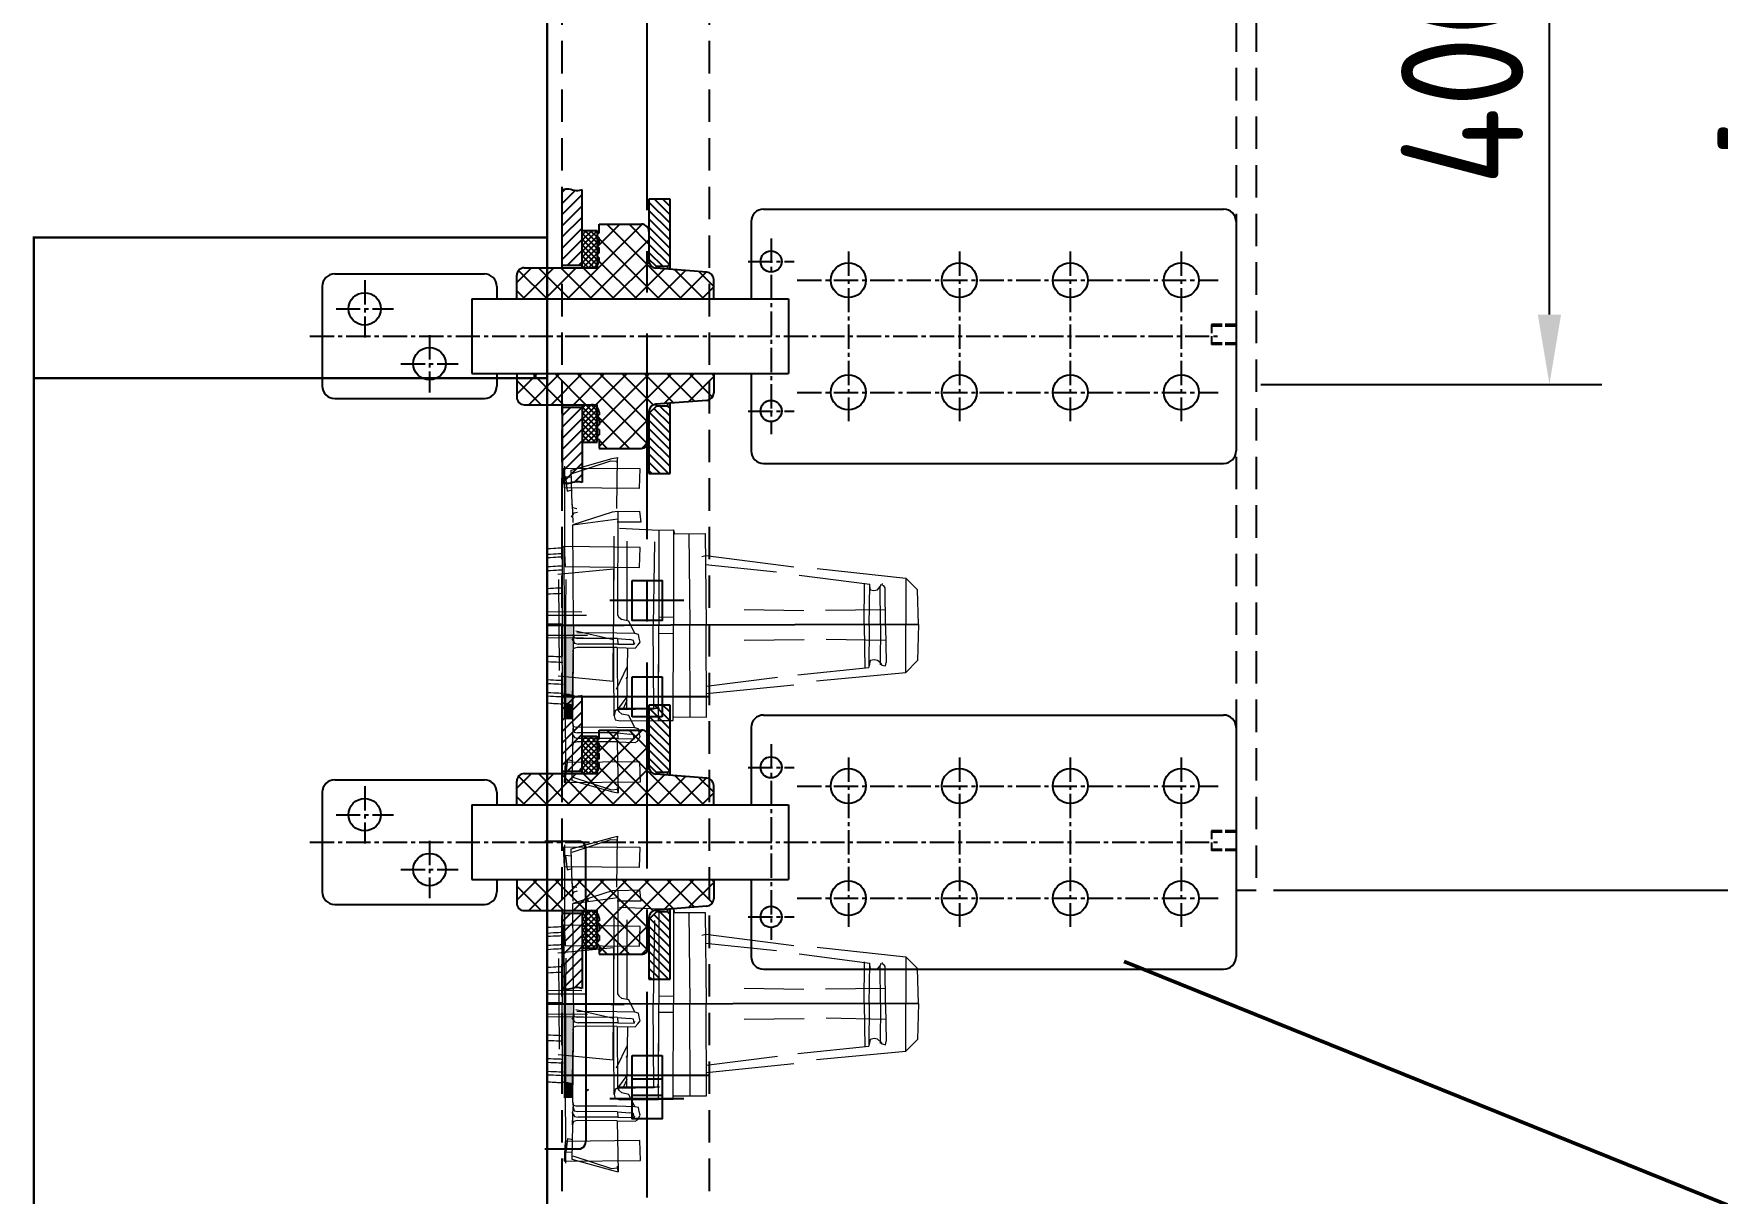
# Model space of a CAD drawing. Header units: millimetres. Extents: x 226184 to 236274, y -181921 to -175474.
# Drawn here: x 231008 to 231683, y -177321 to -176856 of the extents above; entities that cross this region are included whole.
import ezdxf

# ---------------------------------------------------------------- set-up
doc = ezdxf.new("R2010")
doc.units = ezdxf.units.MM
doc.header["$LTSCALE"] = 13
for name, pattern in [('ACAD_ISO02W100', [15, 12, -3]), ('CENTER', [50.8, 31.75, -6.35, 6.35, -6.35]), ('CENTER2', [1.125, 0.75, -0.125, 0.125, -0.125]), ('CENTERX2', [101.6, 63.5, -12.7, 12.7, -12.7]), ('DASHED', [0.75, 0.5, -0.25])]:
    doc.linetypes.add(name, pattern=pattern)
doc.layers.get('0').update_dxf_attribs({"color": 1, "linetype": 'CENTER'})
for name, color, linetype in [('1', 4, 'Continuous'), ('4虚线层', 6, 'DASHED'), ('C00-00-00', 7, 'Continuous'), ('DAS', 3, 'ACAD_ISO02W100'), ('PDF_几何图形', 7, 'Continuous'), ('中心线', 1, 'CENTER2'), ('尺寸线', 3, 'Continuous'), ('粗实线', 4, 'Continuous'), ('细实线', 2, 'Continuous')]:
    doc.layers.add(name, color=color, linetype=linetype)
doc.layers.add('2细实线', color=3, linetype='Continuous', lineweight=20)
doc.styles.get("Standard").update_dxf_attribs({"font": 'gbenor.shx', "bigfont": 'gbcbig.shx'})
doc.dimstyles.new('英寸 1-10', dxfattribs={"dimscale": 14, "dimtxt": 3.5, "dimasz": 2, "dimexe": 1.5, "dimexo": 0.5, "dimgap": 0.5, "dimtad": 1, "dimtoh": 1, "dimdec": 1, "dimdsep": 46, "dimtxsty": 'Standard', "dimcen": 2.5, "dimclrd": 3, "dimclre": 3, "dimclrt": 3, "dimadec": 0, "dimazin": 2, "dimtfac": 1, "dimtdec": 1, "dimtmove": 0, "dimatfit": 2, "dimfxl": 1, "dimarcsym": 0})

# ---------------------------------------------------------------- blocks, each defined once
blk = doc.blocks.new('qecweqw')
at = {"layer": 'C00-00-00'}
h = blk.add_hatch(color=256, dxfattribs=at)
h.dxf.hatch_style = 2
h.paths.add_polyline_path([(142974.3, -156956.21), (142974.35, -156987.54), (142977.81, -156988.34)])
h = blk.add_hatch(color=256, dxfattribs=at)
h.dxf.hatch_style = 2
h.paths.add_polyline_path([(142974.3, -156956.21), (142977.76, -156957.01), (142977.81, -156988.34)])
h = blk.add_hatch(color=256, dxfattribs=at)
h.dxf.hatch_style = 2
h.paths.add_polyline_path([(142974.35, -156987.54), (142974.46, -156993.4), (142977.22, -156994.03)])
h = blk.add_hatch(color=256, dxfattribs=at)
h.dxf.hatch_style = 2
h.paths.add_polyline_path([(142974.35, -156987.54), (142977.81, -156988.34), (142977.22, -156994.03)])
h = blk.add_hatch(color=256, dxfattribs=at)
h.dxf.hatch_style = 2
h.paths.add_polyline_path([(142974.46, -156993.4), (142977.22, -156994.03), (142974.3, -156994.09)])
at = {"color": 2, "linetype": 'ByBlock', "lineweight": 18}
blk.add_line((142967.45, -156925.7), (142967.45, -156987.68), dxfattribs=at)
blk.add_line((143116.33, -156956.23), (142967.45, -156956.54))
at = {"layer": '1', "color": 1, "linetype": 'CENTERX2', "lineweight": -3, "ltscale": 0.1}
blk.add_line((143032.45, -156985.23), (142973.45, -156985.23), dxfattribs=at)
at = {"layer": 'C00-00-00', "lineweight": 0}
for points in [[(142977.06, -156894.22), (142993.48, -156889.63), (142995.55, -156889.14), (142995.35, -156891.37)], [(142977.39, -156895.6), (142992.95, -156890.48), (142995.19, -156890.68)], [(142974.5, -156929.82), (142974.5, -156892.64)], [(142977.02, -156897.15), (142974.79, -156896.94), (142975.4, -156902.63), (142977.47, -156902.14)], [(142977.14, -156913.16), (142978.2, -156911.45), (142979.58, -156911.13)], [(142979.26, -156909.74), (142977.71, -156909.38), (142977.39, -156908)], [(142977.39, -156908), (142977.63, -156915.23)], [(142995.69, -156910.89), (142993.45, -156911.11), (142977.71, -156916.21)], [(142995.69, -156910.89), (143004.47, -156910.73), (143004.89, -156915.2), (142995.42, -156915.2)], [(142995.69, -156910.89), (142995.58, -156952.38), (142996.11, -156953.24), (142997.33, -156954.25)], [(142977.92, -156956.32), (142977.71, -156916.21), (142995.74, -156913.82)], [(142996.33, -156917.6), (143012.18, -156918.34), (143018.03, -156918.24), (143018.03, -156956.11)], [(142974.3, -156956.21), (142974.25, -156924.88), (142973.4, -156925.41), (142973.45, -156956.74)], [(142999.41, -156954.73), (142999.52, -156922.7)], [(143018.03, -156918.24), (143018.4, -156919.78), (143030.8, -156919.73), (143031.11, -156956.22)], [(143024.25, -156919.67), (143024.57, -156956.16)], [(142967.45, -156925.7), (142973.4, -156925.41)], [(143029.41, -156928.88), (143030.96, -156928.5), (143066.33, -156933.03)], [(142971.7, -156935.94), (142994.04, -156933.82)], [(142994.04, -156933.82), (142993.93, -156956.37)], [(143068.46, -156936.43), (143096.76, -156940.05)], [(143075.64, -156933.72), (143111.17, -156937.55), (143111.17, -156956.49)], [(143116.33, -156956.23), (143115.91, -156942.29), (143111.17, -156937.55)], [(143096.6, -156940.74), (143096.97, -156942.29), (143098.35, -156942.61), (143099.89, -156942.23), (143100.9, -156941.01)], [(143101.76, -156940.48), (143101.06, -156940.32), (143100.9, -156941.01)], [(143103.08, -156956.81), (143102.98, -156941.49), (143102.45, -156940.64), (143101.76, -156940.48)], [(142981.27, -156951.27), (142967.45, -156951.11)], [(143070.26, -156950.69), (143046.33, -156950.26)], [(143103.14, -156950.27), (143079.04, -156950.53)], [(142967.45, -156952.4), (142983.18, -156952.44)], [(142974.3, -156956.21), (142974.35, -156987.54), (142973.5, -156988.08), (142973.45, -156956.74)], [(142977.92, -156956.32), (142977.22, -156994.03), (142974.3, -156994.09), (142974.3, -156956.21)], [(142977.92, -156956.32), (142977.59, -156995.58), (142977.97, -156997.12), (142979.35, -156997.44)], [(142996.43, -156989.73), (142994.72, -156990.79), (142994.24, -156992.87), (142994.62, -156994.41), (142996.69, -156994.89), (143012.01, -156994.78), (143017.86, -156994.68), (143018.03, -156956.11)], [(142995.47, -156965.47), (142995.58, -156990.26), (143010.2, -156989.99), (143011.75, -156989.62), (143012.07, -156988.24), (143012.17, -156956.22)], [(143002.6, -156959.83), (143000.1, -156954.88), (142997.33, -156954.25)], [(143018.18, -156993.29), (143031.27, -156993.4), (143031.11, -156956.22)], [(143075.42, -156978.83), (143111.17, -156975.43), (143111.17, -156956.49)], [(143116.33, -156956.23), (143115.9, -156970.69), (143111.17, -156975.43)], [(142967.45, -156960.49), (142983.5, -156960.52)], [(142981.8, -156961.59), (142967.45, -156961.74)], [(142974.73, -156960.68), (142974.72, -156989.09)], [(142977.33, -156962.01), (142978.4, -156963.71), (142979.78, -156964.03)], [(142979.46, -156965.42), (142977.92, -156965.79), (142977.6, -156967.17)], [(142977.81, -156959.94), (142978.18, -156961.48), (142979.57, -156961.8)], [(142995.58, -156961.85), (142995.79, -156964.09)], [(142995.58, -156961.85), (142995.79, -156964.09)], [(143002.33, -156964.14), (143001.96, -156962.6), (143000.58, -156962.28)], [(143004.73, -156963.24), (143004.35, -156961.69), (143003.98, -156960.15), (143002.6, -156959.83)], [(143002.71, -156965.68), (143003.72, -156964.46), (143004.73, -156963.24)], [(143070.48, -156962.39), (143046.38, -156962.66)], [(143103.19, -156962.66), (143079.25, -156962.23)], [(142995.47, -156965.47), (142995.58, -156990.26), (142996.11, -156991.11), (142997.33, -156992.12)], [(142995.47, -156965.47), (143002.71, -156965.68)], [(142997.81, -156990.05), (142995.58, -156990.26), (142999.35, -156989.67), (142999.78, -156965.74)], [(143101.11, -156971.65), (143099.89, -156970.64), (143098.51, -156970.32), (143096.97, -156970.69), (143096.49, -156972.77)], [(143101.11, -156971.65), (143101.65, -156972.5), (143102.34, -156972.66)], [(143102.34, -156972.66), (143103.03, -156972.82), (143103.35, -156971.44)], [(142971.75, -156976.75), (142993.82, -156978.93)], [(143067.97, -156976.38), (143096.33, -156973.46)], [(142974.62, -156983.24), (142974.77, -157020.42)], [(143031.27, -156983.93), (143066.32, -156980.37)], [(142967.45, -156987.68), (142973.5, -156988.08)], [(143002.6, -156997.71), (143000.1, -156992.76), (142997.33, -156992.12)], [(142977.59, -156995.58), (142977.81, -156997.81), (142978.18, -156999.35), (142979.56, -156999.67)], [(142977.59, -157005.05), (142977.81, -156997.81)], [(143004.72, -157001.11), (143004.35, -156999.57), (143003.98, -156998.03), (143002.6, -156997.71)], [(142977.33, -156999.89), (142978.39, -157001.59), (142979.78, -157001.91)], [(142979.46, -157003.29), (142977.91, -157003.66), (142977.59, -157005.05)], [(142995.47, -157003.34), (143002.7, -157003.56)], [(143002.33, -157002.02), (143001.96, -157000.47), (143000.57, -157000.15)], [(143002.7, -157003.56), (143003.55, -157003.03), (143004.72, -157001.11)], [(142977.27, -157015.9), (142975.04, -157016.11), (142975.63, -157010.42), (142977.7, -157010.9)], [(142977.33, -157018.82), (142993.76, -157023.35), (142995.84, -157023.82), (142995.63, -157021.59)], [(142977.65, -157017.44), (142993.23, -157022.49), (142995.47, -157022.28)]]:
    blk.add_lwpolyline(points, dxfattribs=at)
for points in [[(142973.97, -156893.49), (143004.61, -156893.57), (143004.33, -156901.66), (142974.38, -156901.41)], [(142974.57, -156932.97), (143004.36, -156933.29), (143004.73, -156925.36), (142974.25, -156924.88)], [(142974.24, -157019.57), (143004.88, -157019.36), (143004.56, -157011.27), (142974.61, -157011.64)]]:
    blk.add_lwpolyline(points, close=True, dxfattribs=at)
for points in [[(142995.27, -156909.62), (142995.27, -156909.62), (142995.55, -156889.14), (142995.55, -156889.14)], [(142977.39, -156908), (142977.39, -156908), (142977.06, -156894.22), (142977.06, -156894.22)], [(142994.15, -156920.73), (142994.15, -156920.73), (142993.93, -156956.37), (142993.93, -156956.37)], [(143010.37, -156923.02), (143010.37, -156923.02), (143009.94, -156956.43), (143009.94, -156956.43)], [(143012.12, -156924.88), (143012.12, -156924.88), (143012.17, -156956.22), (143012.17, -156956.22)], [(143012.18, -156918.34), (143012.18, -156918.34), (143012.17, -156956.22), (143012.17, -156956.22)], [(142967.45, -156925.7), (142971.03, -156925.53), (142973.4, -156925.41), (142973.4, -156925.41)], [(142967.45, -156928.02), (142971.15, -156927.8), (142973.61, -156927.65), (142973.61, -156927.65)], [(142967.45, -156929.32), (142970.97, -156929.14), (142973.29, -156929.03), (142973.29, -156929.03)], [(142967.45, -156932.93), (142970.91, -156932.76), (142973.19, -156932.65), (142973.19, -156932.65)], [(142967.45, -156934.56), (142971.12, -156934.34), (142973.56, -156934.19), (142973.56, -156934.19)], [(142971.91, -156938.18), (142971.91, -156938.18), (142972.22, -156974.67), (142972.22, -156974.67)], [(142974.83, -156938.13), (142974.83, -156938.13), (142974.46, -156974.46), (142974.46, -156974.46)], [(143030.85, -156932.12), (143030.85, -156932.12), (143059.31, -156935.05), (143059.31, -156935.05)], [(142967.45, -156941.71), (142970.99, -156941.54), (142973.34, -156941.42), (142973.34, -156941.42)], [(142967.45, -156943.93), (142971.12, -156943.77), (142973.56, -156943.66), (142973.56, -156943.66)], [(143094.47, -156956.28), (143094.47, -156956.28), (143094.68, -156939.57), (143094.68, -156939.57)], [(143096.54, -156956.76), (143096.54, -156956.76), (143096.76, -156940.05), (143096.76, -156940.05)], [(143101.01, -156956.33), (143101.01, -156956.33), (143100.9, -156941.01), (143100.9, -156941.01)], [(143101.76, -156940.48), (143101.76, -156940.48), (143101.92, -156939.79), (143101.92, -156939.79)], [(142973.61, -156956.05), (142973.61, -156956.05), (142970.86, -156956.05), (142967.45, -156956.05)], [(142967.45, -156956.59), (142976.71, -156956.61), (142998.24, -156956.64), (142998.24, -156956.64)], [(142973.45, -156956.74), (142973.45, -156956.74), (142970.78, -156956.74), (142967.45, -156956.74)], [(142993.82, -156978.93), (142993.82, -156978.93), (142993.93, -156956.37), (142993.93, -156956.37)], [(142994.24, -156992.87), (142994.24, -156992.87), (142993.93, -156956.37), (142993.93, -156956.37)], [(143010.2, -156989.99), (143010.2, -156989.99), (143009.94, -156956.43), (143009.94, -156956.43)], [(143012.01, -156994.78), (143012.01, -156994.78), (143012.17, -156956.22), (143012.17, -156956.22)], [(143012.12, -156953.29), (143012.12, -156953.29), (143017.97, -156953.18), (143017.97, -156953.18)], [(143024.73, -156993.35), (143024.73, -156993.35), (143024.57, -156956.16), (143024.57, -156956.16)], [(143094.47, -156956.28), (143094.47, -156956.28), (143094.78, -156973.83), (143094.78, -156973.83)], [(143096.54, -156956.76), (143096.54, -156956.76), (143096.33, -156973.46), (143096.33, -156973.46)], [(143101.01, -156956.33), (143101.01, -156956.33), (143100.96, -156972.34), (143100.96, -156972.34)], [(143103.08, -156956.81), (143103.08, -156956.81), (143103.35, -156971.44), (143103.35, -156971.44)], [(142978.82, -156958.71), (142978.82, -156958.71), (142994.04, -156962.23), (142994.04, -156962.23)], [(142995.37, -156959.62), (142995.37, -156959.62), (142979.35, -156959.56), (142979.35, -156959.56)], [(142995.47, -156965.47), (142995.47, -156965.47), (142979.46, -156965.42), (142979.46, -156965.42)], [(142995.58, -156961.85), (142995.58, -156961.85), (142979.57, -156961.8), (142979.57, -156961.8)], [(142995.79, -156964.09), (142995.79, -156964.09), (142979.78, -156964.03), (142979.78, -156964.03)], [(143002.6, -156959.83), (143002.6, -156959.83), (142995.37, -156959.62), (142995.37, -156959.62)], [(142995.58, -156961.85), (142995.58, -156961.85), (143000.58, -156962.28), (143000.58, -156962.28)], [(142995.79, -156964.09), (142995.79, -156964.09), (143002.33, -156964.14), (143002.33, -156964.14)], [(143002.33, -156964.14), (143002.33, -156964.14), (143002.49, -156963.45), (143002.49, -156963.45)], [(143012.07, -156959.83), (143012.07, -156959.83), (143017.92, -156959.73), (143017.92, -156959.73)], [(142967.45, -156968.85), (142971.09, -156969.02), (142973.5, -156969.14), (142973.5, -156969.14)], [(142967.45, -156971.08), (142971.2, -156971.25), (142973.71, -156971.37), (142973.71, -156971.37)], [(142967.45, -156978.32), (142971.09, -156978.49), (142973.5, -156978.61), (142973.5, -156978.61)], [(142995.26, -156982.17), (142995.26, -156982.17), (142999.57, -156972.97), (142999.57, -156972.97)], [(142999.14, -156977.97), (142999.14, -156977.97), (142999.3, -156977.28), (142999.3, -156977.28)], [(143031.22, -156981.01), (143031.22, -156981.01), (143059.73, -156977.39), (143059.73, -156977.39)], [(142967.45, -156979.85), (142971.29, -156980.03), (142973.87, -156980.15), (142973.87, -156980.15)], [(142967.45, -156983.47), (142971.23, -156983.65), (142973.77, -156983.77), (142973.77, -156983.77)], [(142967.45, -156984.87), (142971.06, -156985.04), (142973.45, -156985.15), (142973.45, -156985.15)], [(142999.78, -156984.67), (142999.78, -156984.67), (142995.58, -156990.26), (142995.58, -156990.26)], [(142967.45, -156987.68), (142971.08, -156987.92), (142973.5, -156988.08), (142973.5, -156988.08)], [(142994.24, -156992.87), (142994.24, -156992.87), (142994.4, -156992.17), (142994.4, -156992.17)], [(142996.43, -156989.73), (142996.43, -156989.73), (143012.44, -156989.78), (143012.44, -156989.78)], [(142999.3, -156986.75), (142999.3, -156986.75), (142997.81, -156990.05), (142997.81, -156990.05)], [(142995.36, -156997.49), (142995.36, -156997.49), (142979.35, -156997.44), (142979.35, -156997.44)], [(143002.6, -156997.71), (143002.6, -156997.71), (142995.36, -156997.49), (142995.36, -156997.49)], [(142977.59, -157005.05), (142977.59, -157005.05), (142977.33, -157018.82), (142977.33, -157018.82)], [(142995.47, -157003.34), (142995.47, -157003.34), (142979.46, -157003.29), (142979.46, -157003.29)], [(142995.57, -156999.73), (142995.57, -156999.73), (142979.56, -156999.67), (142979.56, -156999.67)], [(142995.79, -157001.96), (142995.79, -157001.96), (142979.78, -157001.91), (142979.78, -157001.91)], [(142995.47, -157003.34), (142995.47, -157003.34), (142995.84, -157023.82), (142995.84, -157023.82)], [(142995.57, -156999.73), (142995.57, -156999.73), (142995.79, -157001.96), (142995.79, -157001.96)], [(142995.57, -156999.73), (142995.57, -156999.73), (143000.57, -157000.15), (143000.57, -157000.15)], [(142995.79, -157001.96), (142995.79, -157001.96), (143002.33, -157002.02), (143002.33, -157002.02)], [(143002.33, -157002.02), (143002.33, -157002.02), (143002.49, -157001.32), (143002.49, -157001.32)]]:
    blk.add_open_spline(points, degree=3, dxfattribs=at)
at = {"layer": '粗实线'}
for p, q in [((143001.45, -156977.23), (143013.45, -156977.23)), ((143001.45, -156993.23), (143001.45, -156977.23)), ((143013.45, -156977.23), (143013.45, -156993.23)), ((143013.45, -156993.23), (143001.45, -156993.23))]:
    blk.add_line(p, q, dxfattribs=at)
blk = doc.blocks.new('*D182')
at = {"layer": '2细实线', "color": 3, "linetype": 'ByBlock', "lineweight": -2}
for p, q in [((231505.21, -176596.29), (231768.62, -176596.29)), ((231747.62, -177171.29), (231747.62, -176624.29)), ((231505.21, -177199.29), (231768.62, -177199.29))]:
    blk.add_line(p, q, dxfattribs=at)
at = {"layer": '2细实线', "color": 3, "linetype": 'ByBlock'}
for points in [[(231742.96, -176624.29), (231752.29, -176624.29), (231747.62, -176596.29)], [(231742.96, -177171.29), (231752.29, -177171.29), (231747.62, -177199.29)]]:
    blk.add_solid(points, dxfattribs=at)
at = {"layer": 'Defpoints', "color": 0, "linetype": 'ByBlock'}
for p in [(231498.21, -176596.29), (231747.62, -176596.29), (231498.21, -177199.29)]:
    blk.add_point(p, dxfattribs=at)
at = {"layer": '2细实线', "color": 3, "linetype": 'ByBlock', "insert": (231715.1, -176897.79), "char_height": 49, "attachment_point": 5, "rotation": 90}
blk.add_mtext('603 [23.7]', dxfattribs=at)
blk = doc.blocks.new('*D183')
at = {"layer": '2细实线', "color": 3, "linetype": 'ByBlock', "lineweight": -2}
for p, q in [((231578.7, -176596.29), (231636.86, -176596.29)), ((231615.86, -176968.29), (231615.86, -176624.29)), ((231507.21, -176996.29), (231636.86, -176996.29))]:
    blk.add_line(p, q, dxfattribs=at)
at = {"layer": '2细实线', "color": 3, "linetype": 'ByBlock'}
for points in [[(231611.2, -176624.29), (231620.53, -176624.29), (231615.86, -176596.29)], [(231611.2, -176968.29), (231620.53, -176968.29), (231615.86, -176996.29)]]:
    blk.add_solid(points, dxfattribs=at)
at = {"layer": 'Defpoints', "color": 0, "linetype": 'ByBlock'}
for p in [(231571.7, -176596.29), (231615.86, -176596.29), (231500.21, -176996.29)]:
    blk.add_point(p, dxfattribs=at)
at = {"layer": '2细实线', "color": 3, "linetype": 'ByBlock', "insert": (231583.34, -176796.29), "char_height": 49, "attachment_point": 5, "rotation": 90}
blk.add_mtext('400 [15.7]', dxfattribs=at)

msp = doc.modelspace()

# ---------------------------------------------------------------- hatches: boundary and pattern name
at = {"layer": '尺寸线'}
h = msp.add_hatch(dxfattribs=at)
h.set_pattern_fill('ANSI37', color=1, scale=0.5, angle=-90)
h.set_pattern_definition([(315, (230930.7258, -176845.0583), (1.122532, 1.122532), []), (45, (230930.7258, -176845.0583), (-1.122532, 1.122532), [])])
h.paths.add_polyline_path([(231233.955, -177019.476), (231233.955, -177005.491, 0.2152504), (231231.705, -177004.476), (231227.955, -177004.476), (231227.955, -177019.476)])
h.paths.add_polyline_path([(231233.955, -177005.491), (231233.955, -177004.476), (231231.705, -177004.476, -0.2152504)], flags=17)
h.paths.add_polyline_path([(231231.705, -176949.476, 0.2152504), (231233.955, -176948.46), (231233.955, -176934.476), (231227.955, -176934.476), (231227.955, -176949.476)])
h.paths.add_polyline_path([(231230.767, -176943.503, -1), (231230.766, -176943.383, -1)], flags=16)
h.paths.add_polyline_path([(231233.955, -176949.476), (231233.955, -176948.46, -0.2152504), (231231.705, -176949.476)], flags=17)
h = msp.add_hatch(dxfattribs=at)
h.set_pattern_fill('ANSI37', color=1, scale=0.5, angle=-90)
h.set_pattern_definition([(315, (230930.7258, -177048.0581), (1.122532, 1.122532), []), (45, (230930.7258, -177048.0581), (-1.122532, 1.122532), [])])
h.paths.add_polyline_path([(231233.955, -177222.475), (231233.955, -177208.491, 0.2152504), (231231.705, -177207.475), (231227.955, -177207.475), (231227.955, -177222.475)])
h.paths.add_polyline_path([(231233.955, -177208.491), (231233.955, -177207.475), (231231.705, -177207.475, -0.2152504)], flags=17)
h.paths.add_polyline_path([(231231.705, -177152.475, 0.2152504), (231233.955, -177151.46), (231233.955, -177137.475), (231227.955, -177137.475), (231227.955, -177152.475)])
h.paths.add_polyline_path([(231230.767, -177146.503, -1), (231230.766, -177146.383, -1)], flags=16)
h.paths.add_polyline_path([(231233.955, -177152.475), (231233.955, -177151.46, -0.2152504), (231231.705, -177152.475)], flags=17)
at = {"layer": '细实线'}
h = msp.add_hatch(dxfattribs=at)
h.set_pattern_fill('ANSI31', color=256)
h.set_pattern_definition([(45, (238065.3973, -175937.8208), (-2.245064, 2.245064), [])])
edge = h.paths.add_edge_path()
edge.add_line((231227.955, -176948.476), (231227.955, -176918.245))
edge.add_spline(control_points=[(231227.955, -176918.245), (231227.182, -176918.467), (231225.369, -176918.893), (231222.738, -176917.63), (231220.825, -176917.959), (231219.955, -176918.175)], knot_values=[0.4991349, 0.4991349, 0.4991349, 0.4991349, 2.8491117, 6.0140833, 8.6421988, 8.6421988, 8.6421988, 8.6421988], degree=3, periodic=0)
edge.add_line((231219.955, -176918.175), (231219.955, -176948.476))
edge.add_line((231219.955, -176948.476), (231227.955, -176948.476))
edge = h.paths.add_edge_path()
edge.add_spline(control_points=[(231219.955, -177035.776), (231220.825, -177035.992), (231222.738, -177036.321), (231225.369, -177035.058), (231227.182, -177035.484), (231227.955, -177035.707)], knot_values=[0.4991349, 0.4991349, 0.4991349, 0.4991349, 3.1272504, 6.2922221, 8.6421988, 8.6421988, 8.6421988, 8.6421988], degree=3, periodic=0)
edge.add_line((231227.955, -177035.707), (231227.955, -177005.476))
edge.add_line((231227.955, -177005.476), (231219.955, -177005.476))
edge.add_line((231219.955, -177005.476), (231219.955, -177035.776))
h = msp.add_hatch(dxfattribs=at)
h.set_pattern_fill('ANSI31', color=256, scale=0.75, angle=-90)
h.set_pattern_definition([(315, (238065.3973, -175937.8208), (1.683798, 1.683798), [])])
h.paths.add_polyline_path([(231257.705, -176948.976), (231262.205, -176948.976), (231263.205, -176947.976), (231263.205, -176921.976), (231254.705, -176921.976), (231254.705, -176945.976)])
h.paths.add_polyline_path([(231263.205, -177031.976), (231263.205, -177005.976), (231262.205, -177004.976), (231257.705, -177004.976), (231254.705, -177007.976), (231254.705, -177031.976)])
h = msp.add_hatch(dxfattribs=at)
h.set_pattern_fill('ANSI37', color=256, scale=2, angle=-90)
h.set_pattern_definition([(315, (238065.397, -175937.821), (4.490128, 4.490128), []), (45, (238065.397, -175937.821), (-4.490128, 4.490128), [])])
h.paths.add_polyline_path([(231233.955, -176949.476), (231233.955, -176948.46, -0.2152504), (231231.705, -176949.476)], flags=17)
h.paths.add_polyline_path([(231233.955, -177005.491), (231233.955, -177004.476), (231231.705, -177004.476, -0.2152504)], flags=17)
h.paths.add_polyline_path([(231280.705, -176961.976), (231280.705, -176954.254, 0.3919022), (231277.935, -176951.262), (231257.475, -176949.689, -0.3919022), (231254.705, -176946.697), (231254.705, -176934.976, 0.4142136), (231251.705, -176931.976), (231234.705, -176931.976), (231234.705, -176935.507, 0.7745967), (231234.705, -176937.444), (231234.705, -176939.507, 0.7745967), (231234.705, -176941.444), (231234.705, -176943.507, 0.7745967), (231234.705, -176945.444), (231234.705, -176946.476, -0.1826758), (231233.955, -176948.46), (231233.955, -176949.476), (231231.705, -176949.476), (231204.705, -176949.476, 0.4142136), (231201.705, -176952.476), (231201.705, -176961.976)])
h.paths.add_polyline_path([(231251.705, -177021.976, 0.4142136), (231254.705, -177018.976), (231254.705, -177007.254, -0.3919022), (231257.475, -177004.262), (231277.935, -177002.689, 0.3919022), (231280.705, -176999.697), (231280.705, -176991.976), (231201.705, -176991.976), (231201.705, -177001.476, 0.4142136), (231204.705, -177004.476), (231233.955, -177004.476), (231233.955, -177005.491, -0.1826758), (231234.705, -177007.476), (231234.705, -177008.507, 0.7745967), (231234.705, -177010.444), (231234.705, -177012.507, 0.7745967), (231234.705, -177014.444), (231234.705, -177016.507, 0.7745967), (231234.705, -177018.444), (231234.705, -177021.976)])
h = msp.add_hatch(dxfattribs=at)
h.set_pattern_fill('ANSI31', color=256)
h.set_pattern_definition([(45, (238065.3973, -176140.8206), (-2.245064, 2.245064), [])])
edge = h.paths.add_edge_path()
edge.add_line((231227.955, -177151.475), (231227.955, -177121.244))
edge.add_spline(control_points=[(231227.955, -177121.244), (231227.182, -177121.467), (231225.369, -177121.893), (231222.738, -177120.63), (231220.825, -177120.959), (231219.955, -177121.175)], knot_values=[0.4991349, 0.4991349, 0.4991349, 0.4991349, 2.8491117, 6.0140833, 8.6421988, 8.6421988, 8.6421988, 8.6421988], degree=3, periodic=0)
edge.add_line((231219.955, -177121.175), (231219.955, -177151.475))
edge.add_line((231219.955, -177151.475), (231227.955, -177151.475))
edge = h.paths.add_edge_path()
edge.add_spline(control_points=[(231219.955, -177238.776), (231220.825, -177238.992), (231222.738, -177239.321), (231225.369, -177238.058), (231227.182, -177238.484), (231227.955, -177238.707)], knot_values=[0.4991349, 0.4991349, 0.4991349, 0.4991349, 3.1272504, 6.2922221, 8.6421988, 8.6421988, 8.6421988, 8.6421988], degree=3, periodic=0)
edge.add_line((231227.955, -177238.707), (231227.955, -177208.475))
edge.add_line((231227.955, -177208.475), (231219.955, -177208.475))
edge.add_line((231219.955, -177208.475), (231219.955, -177238.776))
h = msp.add_hatch(dxfattribs=at)
h.set_pattern_fill('ANSI31', color=256, scale=0.75, angle=-90)
h.set_pattern_definition([(315, (238065.3973, -176140.8206), (1.683798, 1.683798), [])])
h.paths.add_polyline_path([(231257.705, -177151.975), (231262.205, -177151.975), (231263.205, -177150.975), (231263.205, -177124.975), (231254.705, -177124.975), (231254.705, -177148.975)])
h.paths.add_polyline_path([(231263.205, -177234.975), (231263.205, -177208.975), (231262.205, -177207.975), (231257.705, -177207.975), (231254.705, -177210.975), (231254.705, -177234.975)])
h = msp.add_hatch(dxfattribs=at)
h.set_pattern_fill('ANSI37', color=256, scale=2, angle=-90)
h.set_pattern_definition([(315, (238065.397, -176140.8206), (4.490128, 4.490128), []), (45, (238065.397, -176140.8206), (-4.490128, 4.490128), [])])
h.paths.add_polyline_path([(231233.955, -177152.475), (231233.955, -177151.46, -0.2152504), (231231.705, -177152.475)], flags=17)
h.paths.add_polyline_path([(231233.955, -177208.491), (231233.955, -177207.475), (231231.705, -177207.475, -0.2152504)], flags=17)
h.paths.add_polyline_path([(231280.705, -177164.975), (231280.705, -177157.254, 0.3919022), (231277.935, -177154.262), (231257.475, -177152.689, -0.3919022), (231254.705, -177149.697), (231254.705, -177137.975, 0.4142136), (231251.705, -177134.975), (231234.705, -177134.975), (231234.705, -177138.507, 0.7745967), (231234.705, -177140.444), (231234.705, -177142.507, 0.7745967), (231234.705, -177144.444), (231234.705, -177146.507, 0.7745967), (231234.705, -177148.444), (231234.705, -177149.475, -0.1826758), (231233.955, -177151.46), (231233.955, -177152.475), (231231.705, -177152.475), (231204.705, -177152.475, 0.4142136), (231201.705, -177155.475), (231201.705, -177164.975)])
h.paths.add_polyline_path([(231251.705, -177224.975, 0.4142136), (231254.705, -177221.975), (231254.705, -177210.254, -0.3919022), (231257.475, -177207.262), (231277.935, -177205.689, 0.3919022), (231280.705, -177202.697), (231280.705, -177194.975), (231201.705, -177194.975), (231201.705, -177204.475, 0.4142136), (231204.705, -177207.475), (231233.955, -177207.475), (231233.955, -177208.491, -0.1826758), (231234.705, -177210.475), (231234.705, -177211.507, 0.7745967), (231234.705, -177213.444), (231234.705, -177215.507, 0.7745967), (231234.705, -177217.444), (231234.705, -177219.507, 0.7745967), (231234.705, -177221.444), (231234.705, -177224.975)])

# ---------------------------------------------------------------- linework, layer by layer
at = {"layer": '1', "color": 1, "linetype": 'CENTERX2', "lineweight": -3, "ltscale": 0.1}
for p, q in [((231253.955, -177982.976), (231253.955, -176298.42)), ((231268.749, -177082.976), (231239.002, -177082.976)), ((231268.749, -177282.976), (231239.002, -177282.976))]:
    msp.add_line(p, q, dxfattribs=at)
at = {"layer": '4虚线层', "ltscale": 2}
for p, q in [((231278.955, -177982.976), (231278.955, -176298.42)), ((231219.955, -177982.976), (231219.955, -176304.42)), ((231490.205, -176596.294), (231490.205, -177199.294)), ((231498.205, -176596.294), (231498.205, -177199.294)), ((231490.205, -177199.294), (231498.205, -177199.294))]:
    msp.add_line(p, q, dxfattribs=at)
at = {"layer": 'DAS'}
msp.add_line((231500.137, -176996.294), (231520.137, -176996.294), dxfattribs=at)
at = {"layer": 'PDF_几何图形'}
for p, q in [((231484.558, -176972.302), (231480.274, -176972.302)), ((231480.274, -176972.302), (231480.274, -176975.71)), ((231490.205, -176972.302), (231485.824, -176972.302)), ((231490.205, -176972.302), (231490.205, -176980.286)), ((231484.558, -176972.886), (231480.274, -176972.886)), ((231480.274, -176976.976), (231480.274, -176980.286)), ((231490.205, -176972.886), (231485.824, -176972.886)), ((231484.558, -176979.799), (231480.274, -176979.799)), ((231484.558, -176980.286), (231480.274, -176980.286)), ((231490.205, -176979.799), (231485.824, -176979.799)), ((231490.205, -176980.286), (231485.824, -176980.286)), ((231212.931, -177179.58), (231226.474, -177179.58)), ((231484.558, -177175.399), (231480.274, -177175.399)), ((231480.274, -177175.399), (231480.274, -177178.807)), ((231484.558, -177175.983), (231480.274, -177175.983)), ((231480.274, -177180.073), (231480.274, -177183.383)), ((231490.205, -177175.399), (231485.824, -177175.399)), ((231490.205, -177175.983), (231485.824, -177175.983)), ((231490.205, -177175.399), (231490.205, -177183.383)), ((231229.45, -177202.233), (231229.45, -177182.556)), ((231484.558, -177182.896), (231480.274, -177182.896)), ((231484.558, -177183.383), (231480.274, -177183.383)), ((231490.205, -177182.896), (231485.824, -177182.896)), ((231490.205, -177183.383), (231485.824, -177183.383)), ((231229.45, -177202.233), (231229.45, -177300.073)), ((231212.931, -177303.049), (231226.474, -177303.049))]:
    msp.add_line(p, q, dxfattribs=at)
for points in [[(231229.45, -177182.556), (231229.329, -177181.827), (231229.025, -177181.098), (231228.6, -177180.43), (231227.932, -177180.005), (231227.203, -177179.701), (231226.474, -177179.58)], [(231229.45, -177202.233), (231229.572, -177202.719), (231229.936, -177203.083), (231230.483, -177203.205)], [(231230.483, -177279.424), (231229.936, -177279.545), (231229.572, -177279.91), (231229.45, -177280.456)], [(231226.474, -177303.049), (231227.203, -177302.988), (231227.932, -177302.684), (231228.6, -177302.199), (231229.025, -177301.591), (231229.329, -177300.862), (231229.45, -177300.073)]]:
    msp.add_lwpolyline(points, dxfattribs=at)
at = {"layer": '中心线'}
for p, q in [((231303.705, -176937.726), (231303.705, -177016.226)), ((231334.705, -176942.976), (231334.705, -177010.976)), ((231379.205, -176942.976), (231379.205, -177010.976)), ((231423.705, -176942.976), (231423.705, -177010.976)), ((231468.205, -176942.976), (231468.205, -177010.976)), ((231294.455, -176946.976), (231312.955, -176946.976)), ((231140.705, -176954.476), (231140.705, -176977.476)), ((231314.205, -176954.476), (231483.06, -176954.476)), ((231129.205, -176965.976), (231152.205, -176965.976)), ((231118.705, -176976.976), (231483.06, -176976.976)), ((231166.705, -176976.476), (231166.705, -176999.476)), ((231155.205, -176987.976), (231178.205, -176987.976)), ((231314.205, -176999.476), (231483.06, -176999.476)), ((231294.455, -177006.976), (231312.955, -177006.976)), ((231303.705, -177140.725), (231303.705, -177219.225)), ((231334.705, -177145.975), (231334.705, -177213.975)), ((231379.205, -177145.975), (231379.205, -177213.975)), ((231423.705, -177145.975), (231423.705, -177213.975)), ((231468.205, -177145.975), (231468.205, -177213.975)), ((231294.455, -177149.975), (231312.955, -177149.975)), ((231140.705, -177157.475), (231140.705, -177180.475)), ((231314.205, -177157.475), (231483.06, -177157.475)), ((231129.205, -177168.975), (231152.205, -177168.975)), ((231118.705, -177179.975), (231483.06, -177179.975)), ((231166.705, -177179.475), (231166.705, -177202.475)), ((231155.205, -177190.975), (231178.205, -177190.975)), ((231314.205, -177202.475), (231483.06, -177202.475)), ((231294.455, -177209.975), (231312.955, -177209.975))]:
    msp.add_line(p, q, dxfattribs=at)
at = {"layer": '粗实线', "lineweight": 30}
for p, q in [((231213.955, -177976.976), (231213.955, -176262.976)), ((231213.955, -177982.976), (231213.955, -176262.976)), ((231007.955, -176936.976), (231007.955, -177455.802)), ((231007.955, -176937.268), (231213.955, -176937.268)), ((231007.955, -176993.733), (231213.955, -176993.733))]:
    msp.add_line(p, q, dxfattribs=at)
at = {"layer": '粗实线'}
for p, q in [((231219.955, -176949.476), (231219.955, -176918.175)), ((231227.955, -176949.476), (231227.955, -176918.245)), ((231263.205, -176921.976), (231254.705, -176921.976)), ((231254.705, -176921.976), (231254.705, -176946.697)), ((231263.205, -176950.129), (231263.205, -176921.976)), ((231234.705, -176931.976), (231251.705, -176931.976)), ((231234.705, -176935.507), (231234.705, -176931.976)), ((231295.705, -176930.976), (231295.705, -176961.976)), ((231300.705, -176925.976), (231485.205, -176925.976)), ((231490.205, -176930.976), (231490.205, -177022.976)), ((231227.955, -176934.476), (231233.955, -176934.476)), ((231233.955, -176934.476), (231233.955, -176949.476)), ((231234.705, -176939.507), (231234.705, -176937.444)), ((231234.705, -176943.507), (231234.705, -176941.444)), ((231234.705, -176946.476), (231234.705, -176945.444)), ((231128.705, -176951.976), (231188.705, -176951.976)), ((231204.705, -176949.476), (231233.955, -176949.476)), ((231219.955, -176948.476), (231227.955, -176948.476)), ((231257.705, -176948.976), (231254.705, -176945.976)), ((231277.935, -176951.262), (231257.475, -176949.689)), ((231262.205, -176948.976), (231257.705, -176948.976)), ((231257.705, -176949.706), (231257.705, -176948.976)), ((231262.205, -176948.976), (231263.205, -176947.976)), ((231262.205, -176948.976), (231262.205, -176950.052)), ((231123.705, -176956.976), (231123.705, -176996.976)), ((231193.705, -176956.976), (231193.705, -176961.976)), ((231201.705, -176961.976), (231201.705, -176952.476)), ((231280.705, -176961.976), (231280.705, -176954.254)), ((231183.705, -176961.976), (231310.705, -176961.976)), ((231183.705, -176961.976), (231183.705, -176991.976)), ((231310.705, -176961.976), (231310.705, -176991.976)), ((231183.705, -176991.976), (231310.705, -176991.976)), ((231193.705, -176991.976), (231193.705, -176996.976)), ((231201.705, -176991.976), (231201.705, -177001.476)), ((231280.705, -176991.976), (231280.705, -176999.697)), ((231295.705, -176991.976), (231295.705, -177022.976)), ((231128.705, -177001.976), (231188.705, -177001.976)), ((231204.705, -177004.476), (231233.955, -177004.476)), ((231219.955, -177004.476), (231219.955, -177035.776)), ((231219.955, -177005.476), (231227.955, -177005.476)), ((231227.955, -177004.476), (231227.955, -177035.707)), ((231233.955, -177019.476), (231233.955, -177004.476)), ((231257.705, -177004.976), (231254.705, -177007.976)), ((231277.935, -177002.689), (231257.475, -177004.262)), ((231257.705, -177004.976), (231257.705, -177004.245)), ((231262.205, -177004.976), (231257.705, -177004.976)), ((231262.205, -177003.899), (231262.205, -177004.976)), ((231262.205, -177004.976), (231263.205, -177005.976)), ((231263.205, -177031.976), (231263.205, -177003.822)), ((231234.705, -177007.476), (231234.705, -177008.507)), ((231234.705, -177010.444), (231234.705, -177012.507)), ((231254.705, -177007.254), (231254.705, -177031.976)), ((231227.955, -177019.476), (231233.955, -177019.476)), ((231234.705, -177014.444), (231234.705, -177016.507)), ((231234.705, -177018.444), (231234.705, -177021.976)), ((231234.705, -177021.976), (231251.705, -177021.976)), ((231254.705, -177031.976), (231263.205, -177031.976)), ((231300.705, -177027.976), (231485.205, -177027.976)), ((231219.955, -177152.475), (231219.955, -177121.175)), ((231227.955, -177152.475), (231227.955, -177121.244)), ((231263.205, -177124.975), (231254.705, -177124.975)), ((231254.705, -177124.975), (231254.705, -177149.697)), ((231263.205, -177153.129), (231263.205, -177124.975)), ((231295.705, -177133.975), (231295.705, -177164.975)), ((231300.705, -177128.975), (231485.205, -177128.975)), ((231490.205, -177133.975), (231490.205, -177225.975)), ((231227.955, -177137.475), (231233.955, -177137.475)), ((231233.955, -177137.475), (231233.955, -177152.475)), ((231234.705, -177134.975), (231251.705, -177134.975)), ((231234.705, -177138.507), (231234.705, -177134.975)), ((231234.705, -177142.507), (231234.705, -177140.444)), ((231234.705, -177146.507), (231234.705, -177144.444)), ((231128.705, -177154.975), (231188.705, -177154.975)), ((231204.705, -177152.475), (231233.955, -177152.475)), ((231219.955, -177151.475), (231227.955, -177151.475)), ((231234.705, -177149.475), (231234.705, -177148.444)), ((231257.705, -177151.975), (231254.705, -177148.975)), ((231277.935, -177154.262), (231257.475, -177152.689)), ((231262.205, -177151.975), (231257.705, -177151.975)), ((231257.705, -177152.706), (231257.705, -177151.975)), ((231262.205, -177151.975), (231263.205, -177150.975)), ((231262.205, -177151.975), (231262.205, -177153.052)), ((231123.705, -177159.975), (231123.705, -177199.975)), ((231193.705, -177159.975), (231193.705, -177164.975)), ((231201.705, -177164.975), (231201.705, -177155.475)), ((231280.705, -177164.975), (231280.705, -177157.254)), ((231183.705, -177164.975), (231310.705, -177164.975)), ((231183.705, -177164.975), (231183.705, -177194.975)), ((231310.705, -177164.975), (231310.705, -177194.975)), ((231183.705, -177194.975), (231310.705, -177194.975)), ((231193.705, -177194.975), (231193.705, -177199.975)), ((231201.705, -177194.975), (231201.705, -177204.475)), ((231280.705, -177194.975), (231280.705, -177202.697)), ((231295.705, -177194.975), (231295.705, -177225.975)), ((231128.705, -177204.975), (231188.705, -177204.975)), ((231204.705, -177207.475), (231233.955, -177207.475)), ((231219.955, -177207.475), (231219.955, -177238.776)), ((231219.955, -177208.475), (231227.955, -177208.475)), ((231227.955, -177207.475), (231227.955, -177238.707)), ((231233.955, -177222.475), (231233.955, -177207.475)), ((231257.705, -177207.975), (231254.705, -177210.975)), ((231277.935, -177205.689), (231257.475, -177207.262)), ((231257.705, -177207.975), (231257.705, -177207.245)), ((231262.205, -177207.975), (231257.705, -177207.975)), ((231262.205, -177206.899), (231262.205, -177207.975)), ((231262.205, -177207.975), (231263.205, -177208.975)), ((231263.205, -177234.975), (231263.205, -177206.822)), ((231234.705, -177210.475), (231234.705, -177211.507)), ((231234.705, -177213.444), (231234.705, -177215.507)), ((231254.705, -177210.254), (231254.705, -177234.975)), ((231227.955, -177222.475), (231233.955, -177222.475)), ((231234.705, -177217.444), (231234.705, -177219.507)), ((231234.705, -177221.444), (231234.705, -177224.975)), ((231234.705, -177224.975), (231251.705, -177224.975)), ((231254.705, -177234.975), (231263.205, -177234.975)), ((231300.705, -177230.975), (231485.205, -177230.975))]:
    msp.add_line(p, q, dxfattribs=at)
at = {"layer": '粗实线', "lineweight": 50}
msp.add_line((232336.217, -177587.718), (231445.341, -177227.848), dxfattribs=at)
at = {"layer": '粗实线'}
for points in [[(231247.955, -177074.976), (231259.955, -177074.976), (231259.955, -177090.976), (231247.955, -177090.976)], [(231247.955, -177274.976), (231259.955, -177274.976), (231259.955, -177290.976), (231247.955, -177290.976)]]:
    msp.add_lwpolyline(points, close=True, dxfattribs=at)
for centre, radius in [((231303.705, -176946.976), 4.25), ((231334.705, -176954.476), 7), ((231379.205, -176954.476), 7), ((231423.705, -176954.476), 7), ((231468.205, -176954.476), 7), ((231140.705, -176965.976), 6.5), ((231166.705, -176987.976), 6.5), ((231334.705, -176999.476), 7), ((231379.205, -176999.476), 7), ((231423.705, -176999.476), 7), ((231468.205, -176999.476), 7), ((231303.705, -177006.976), 4.25), ((231303.705, -177149.975), 4.25), ((231334.705, -177157.475), 7), ((231379.205, -177157.475), 7), ((231423.705, -177157.475), 7), ((231468.205, -177157.475), 7), ((231140.705, -177168.975), 6.5), ((231166.705, -177190.975), 6.5), ((231334.705, -177202.475), 7), ((231379.205, -177202.475), 7), ((231423.705, -177202.475), 7), ((231468.205, -177202.475), 7), ((231303.705, -177209.975), 4.25)]:
    msp.add_circle(centre, radius, dxfattribs=at)
for centre, radius, start, end in [((231251.705, -176934.976), 3, 0, 90), ((231300.705, -176930.976), 5, 90, 180), ((231485.205, -176930.976), 5, 0, 90), ((231234.955, -176936.476), 1, 104.477512, 255.522488), ((231234.955, -176940.476), 1, 104.477512, 255.522488), ((231234.955, -176944.476), 1, 104.477512, 255.522488), ((231128.705, -176956.976), 5, 90, 180), ((231188.705, -176956.976), 5, 0, 90), ((231204.705, -176952.476), 3, 90, 180), ((231231.705, -176946.476), 3, 270, 0), ((231257.705, -176946.697), 3, 180, 265.601295), ((231277.705, -176954.254), 3, 0, 85.601295), ((231128.705, -176996.976), 5, 180, 270), ((231188.705, -176996.976), 5, 270, 0), ((231277.705, -176999.697), 3, 274.398705, 0), ((231204.705, -177001.476), 3, 180, 270), ((231231.705, -177007.476), 3, 0, 90), ((231257.705, -177007.254), 3, 94.398705, 180), ((231234.955, -177009.476), 1, 104.477512, 255.522488), ((231234.955, -177013.476), 1, 104.477512, 255.522488), ((231234.955, -177017.476), 1, 104.477512, 255.522488), ((231251.705, -177018.976), 3, 270, 0), ((231300.705, -177022.976), 5, 180, 270), ((231485.205, -177022.976), 5, 270, 0), ((231300.705, -177133.975), 5, 90, 180), ((231485.205, -177133.975), 5, 0, 90), ((231234.955, -177139.475), 1, 104.477512, 255.522488), ((231251.705, -177137.975), 3, 0, 90), ((231234.955, -177143.475), 1, 104.477512, 255.522488), ((231234.955, -177147.475), 1, 104.477512, 255.522488), ((231128.705, -177159.975), 5, 90, 180), ((231188.705, -177159.975), 5, 0, 90), ((231204.705, -177155.475), 3, 90, 180), ((231231.705, -177149.475), 3, 270, 0), ((231257.705, -177149.697), 3, 180, 265.601295), ((231277.705, -177157.254), 3, 0, 85.601295), ((231128.705, -177199.975), 5, 180, 270), ((231188.705, -177199.975), 5, 270, 0), ((231204.705, -177204.475), 3, 180, 270), ((231231.705, -177210.475), 3, 0, 90), ((231257.705, -177210.254), 3, 94.398705, 180), ((231277.705, -177202.697), 3, 274.398705, 0), ((231234.955, -177212.475), 1, 104.477512, 255.522488), ((231234.955, -177216.475), 1, 104.477512, 255.522488), ((231234.955, -177220.475), 1, 104.477512, 255.522488), ((231251.705, -177221.975), 3, 270, 0), ((231300.705, -177225.975), 5, 180, 270), ((231485.205, -177225.975), 5, 270, 0)]:
    msp.add_arc(centre, radius, start, end, dxfattribs=at)
at = {"layer": '细实线'}
for points in [[(231227.955, -176918.245), (231227.182, -176918.467), (231225.369, -176918.893), (231222.738, -176917.63), (231220.825, -176917.959), (231219.955, -176918.175)], [(231227.955, -177035.707), (231227.182, -177035.484), (231225.369, -177035.058), (231222.738, -177036.321), (231220.825, -177035.992), (231219.955, -177035.776)], [(231227.955, -177121.244), (231227.182, -177121.467), (231225.369, -177121.893), (231222.738, -177120.63), (231220.825, -177120.959), (231219.955, -177121.175)], [(231227.955, -177238.707), (231227.182, -177238.484), (231225.369, -177238.058), (231222.738, -177239.321), (231220.825, -177238.992), (231219.955, -177238.776)]]:
    msp.add_open_spline(points, degree=3, knots=[0.4991349, 0.4991349, 0.4991349, 0.4991349, 2.8491117, 6.0140833, 8.6421988, 8.6421988, 8.6421988, 8.6421988], dxfattribs=at)

# ---------------------------------------------------------------- block references
at = {"color": 7, "linetype": 'ByBlock', "lineweight": 30}
for p in [(88246.507, -20136.434), (88246.507, -20288.434)]:
    msp.add_blockref('qecweqw', p, dxfattribs=at)

# ---------------------------------------------------------------- dimensions: what is measured, and where the dimension line sits
at = {"layer": '2细实线', "linetype": 'ByBlock'}
for base, p1, p2, picture, middle in [((231747.624, -176596.294), (231498.205, -177199.294), (231498.205, -176596.294), '*D182', (231715.103, -176897.794)), ((231615.863, -176596.294), (231500.205, -176996.294), (231571.704, -176596.294), '*D183', (231583.342, -176796.294))]:
    dim = msp.add_linear_dim(base=base, p1=p1, p2=p2, angle=90, dimstyle='英寸 1-10', dxfattribs=at)
    dim.commit()
    dim.dimension.update_dxf_attribs({"geometry": picture, "text_midpoint": middle})

doc.saveas('drawing.dxf')
